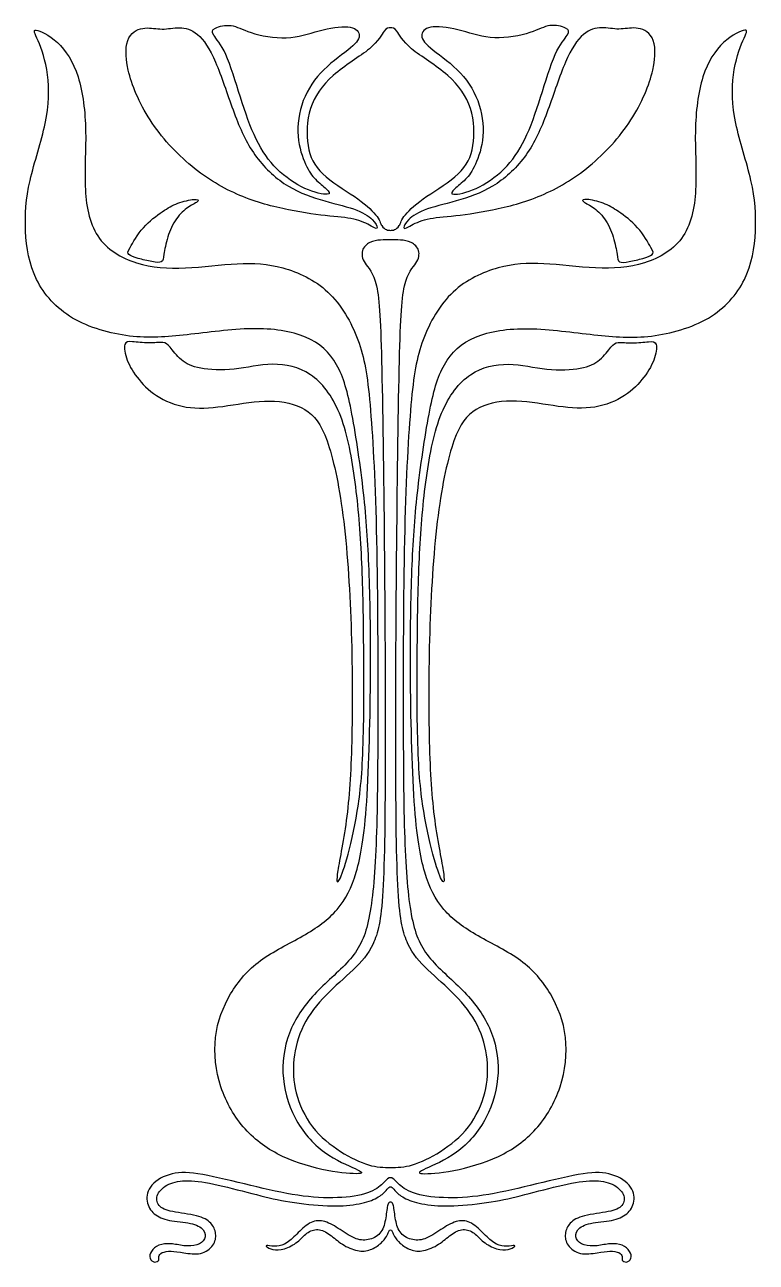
# Model space of a CAD drawing. Header units: millimetres. Extents: x -100 to 100, y -108 to 99.
# Drawn here: x -61 to -32.11, y -50.77 to -1.85 of the extents above; entities that cross this region are included whole.
import ezdxf

# ---------------------------------------------------------------- set-up
doc = ezdxf.new("R2010")
doc.units = ezdxf.units.MM
doc.header["$MEASUREMENT"] = 0

msp = doc.modelspace()

# ---------------------------------------------------------------- linework, layer by layer
at = {"color": 5, "linetype": 'ByBlock', "lineweight": -2}
for points, knots in [([(-49.909, -7.364), (-50.037, -7.086), (-50.17, -6.701), (-50.204, -6.257), (-50.238, -5.813), (-50.174, -5.31), (-50, -4.851), (-49.827, -4.392), (-49.545, -3.976), (-49.187, -3.626), (-48.829, -3.275), (-48.394, -2.989), (-48.129, -2.765), (-47.864, -2.54), (-47.769, -2.376), (-47.815, -2.086), (-47.956, -1.961), (-48.242, -1.934), (-48.528, -1.907), (-48.958, -1.98), (-49.793, -2.201), (-50.197, -2.349), (-50.671, -2.368), (-51.145, -2.387), (-51.69, -2.277), (-52.06, -2.159), (-52.43, -2.041), (-52.624, -1.915), (-52.851, -1.883), (-53.077, -1.85), (-53.337, -1.911), (-53.474, -1.98), (-53.611, -2.048), (-53.626, -2.124), (-53.447, -2.403), (-53.253, -2.605), (-53.06, -3.03), (-52.868, -3.454), (-52.677, -4.102), (-52.483, -4.714), (-52.289, -5.325), (-52.091, -5.901), (-51.86, -6.377), (-51.629, -6.853), (-51.366, -7.231), (-51.037, -7.555), (-50.707, -7.879), (-50.311, -8.149), (-49.556, -8.492), (-49.198, -8.565), (-49.053, -8.553), (-48.909, -8.542), (-48.977, -8.446), (-49.093, -8.338), (-49.21, -8.229), (-49.373, -8.107), (-49.516, -7.961), (-49.659, -7.814), (-49.781, -7.642), (-49.909, -7.364)], [0, 0, 0, 0, 0.045455, 0.045455, 0.045455, 0.090909, 0.090909, 0.090909, 0.136364, 0.136364, 0.136364, 0.181818, 0.181818, 0.181818, 0.227273, 0.227273, 0.272727, 0.272727, 0.272727, 0.318182, 0.318182, 0.363636, 0.363636, 0.363636, 0.409091, 0.409091, 0.409091, 0.454545, 0.454545, 0.454545, 0.5, 0.5, 0.5, 0.545455, 0.545455, 0.590909, 0.590909, 0.590909, 0.636364, 0.636364, 0.636364, 0.681818, 0.681818, 0.681818, 0.727273, 0.727273, 0.727273, 0.772727, 0.772727, 0.818182, 0.818182, 0.818182, 0.863636, 0.863636, 0.863636, 0.909091, 0.909091, 0.909091, 1, 1, 1, 1]), ([(-43.2, -7.364), (-43.073, -7.086), (-42.939, -6.701), (-42.905, -6.257), (-42.871, -5.813), (-42.935, -5.31), (-43.109, -4.851), (-43.282, -4.392), (-43.564, -3.976), (-43.922, -3.626), (-44.281, -3.275), (-44.715, -2.989), (-44.98, -2.765), (-45.245, -2.54), (-45.34, -2.376), (-45.294, -2.086), (-45.153, -1.961), (-44.867, -1.934), (-44.582, -1.907), (-44.151, -1.98), (-43.317, -2.201), (-42.913, -2.349), (-42.438, -2.368), (-41.964, -2.387), (-41.419, -2.277), (-41.049, -2.159), (-40.68, -2.041), (-40.485, -1.915), (-40.258, -1.883), (-40.032, -1.85), (-39.773, -1.911), (-39.635, -1.98), (-39.498, -2.048), (-39.483, -2.124), (-39.662, -2.403), (-39.856, -2.605), (-40.049, -3.03), (-40.241, -3.454), (-40.432, -4.102), (-40.626, -4.714), (-40.821, -5.325), (-41.019, -5.901), (-41.249, -6.377), (-41.48, -6.853), (-41.743, -7.231), (-42.072, -7.555), (-42.402, -7.879), (-42.798, -8.149), (-43.553, -8.492), (-43.911, -8.565), (-44.056, -8.553), (-44.201, -8.542), (-44.132, -8.446), (-44.016, -8.338), (-43.9, -8.229), (-43.736, -8.107), (-43.593, -7.961), (-43.45, -7.814), (-43.328, -7.642), (-43.2, -7.364)], [0, 0, 0, 0, 0.045455, 0.045455, 0.045455, 0.090909, 0.090909, 0.090909, 0.136364, 0.136364, 0.136364, 0.181818, 0.181818, 0.181818, 0.227273, 0.227273, 0.272727, 0.272727, 0.272727, 0.318182, 0.318182, 0.363636, 0.363636, 0.363636, 0.409091, 0.409091, 0.409091, 0.454545, 0.454545, 0.454545, 0.5, 0.5, 0.5, 0.545455, 0.545455, 0.590909, 0.590909, 0.590909, 0.636364, 0.636364, 0.636364, 0.681818, 0.681818, 0.681818, 0.727273, 0.727273, 0.727273, 0.772727, 0.772727, 0.818182, 0.818182, 0.818182, 0.863636, 0.863636, 0.863636, 0.909091, 0.909091, 0.909091, 1, 1, 1, 1]), ([(-52.607, -11.299), (-53.249, -11.331), (-53.977, -11.43), (-54.659, -11.461), (-55.341, -11.491), (-55.977, -11.453), (-56.585, -11.263), (-57.193, -11.072), (-57.772, -10.729), (-58.121, -10.199), (-58.47, -9.67), (-58.588, -8.953), (-58.616, -8.235), (-58.645, -7.517), (-58.584, -6.796), (-58.599, -6.048), (-58.614, -5.299), (-58.706, -4.521), (-58.898, -3.912), (-59.091, -3.302), (-59.384, -2.86), (-60.047, -2.246), (-60.417, -2.075), (-60.556, -2.058), (-60.695, -2.041), (-60.604, -2.178), (-60.474, -2.485), (-60.345, -2.791), (-60.177, -3.268), (-60.103, -3.826), (-60.028, -4.384), (-60.047, -5.024), (-60.198, -5.749), (-60.348, -6.473), (-60.63, -7.28), (-60.794, -8.004), (-60.958, -8.728), (-61.004, -9.369), (-60.971, -10.016), (-60.939, -10.664), (-60.828, -11.32), (-60.535, -11.918), (-60.242, -12.516), (-59.765, -13.057), (-58.458, -13.831), (-57.627, -14.063), (-56.863, -14.155), (-56.099, -14.246), (-55.402, -14.197), (-54.59, -14.105), (-53.779, -14.014), (-52.853, -13.881), (-51.199, -13.854), (-50.471, -13.961), (-49.911, -14.199), (-49.351, -14.437), (-48.958, -14.807), (-48.406, -15.771), (-48.246, -16.365), (-48.078, -17.251), (-47.91, -18.137), (-47.735, -19.315), (-47.619, -20.355), (-47.503, -21.395), (-47.445, -22.298), (-47.403, -23.407), (-47.362, -24.516), (-47.335, -25.831), (-47.344, -27.494), (-47.354, -29.157), (-47.4, -31.17), (-47.493, -32.562), (-47.586, -33.955), (-47.727, -34.729), (-48.093, -35.963), (-48.318, -36.425), (-49.008, -37.221), (-49.473, -37.556), (-50.019, -37.871), (-50.566, -38.185), (-51.195, -38.478), (-51.696, -38.846), (-52.197, -39.214), (-52.571, -39.656), (-52.87, -40.165), (-53.169, -40.673), (-53.394, -41.249), (-53.466, -41.881), (-53.539, -42.514), (-53.459, -43.204), (-53.253, -43.834), (-53.047, -44.465), (-52.716, -45.037), (-52.3, -45.5), (-51.885, -45.963), (-51.386, -46.317), (-50.816, -46.586), (-50.246, -46.854), (-49.606, -47.037), (-49.052, -47.144), (-48.497, -47.251), (-48.028, -47.281), (-47.823, -47.268), (-47.617, -47.254), (-47.674, -47.197), (-48.223, -46.946), (-48.714, -46.751), (-49.621, -46.085), (-50.037, -45.612), (-50.326, -45.065), (-50.616, -44.518), (-50.78, -43.897), (-50.825, -42.666), (-50.707, -42.057), (-50.462, -41.506), (-50.216, -40.955), (-49.842, -40.464), (-49.395, -40.01), (-48.947, -39.557), (-48.425, -39.141), (-47.708, -38.242), (-47.514, -37.758), (-47.378, -37.03), (-47.241, -36.302), (-47.161, -35.331), (-47.07, -32.675), (-47.058, -30.99), (-47.056, -28.815), (-47.055, -26.639), (-47.064, -23.972), (-47.115, -21.822), (-47.167, -19.673), (-47.26, -18.042), (-47.364, -16.876), (-47.468, -15.71), (-47.583, -15.008), (-47.842, -14.309), (-48.101, -13.61), (-48.505, -12.912), (-49.031, -12.417), (-49.556, -11.922), (-50.204, -11.628), (-50.806, -11.464), (-51.408, -11.301), (-51.965, -11.266), (-52.607, -11.299)], [0, 0, 0, 0, 0.018868, 0.018868, 0.018868, 0.037736, 0.037736, 0.037736, 0.056604, 0.056604, 0.056604, 0.075472, 0.075472, 0.075472, 0.09434, 0.09434, 0.09434, 0.113208, 0.113208, 0.113208, 0.132075, 0.132075, 0.150943, 0.150943, 0.150943, 0.169811, 0.169811, 0.169811, 0.188679, 0.188679, 0.188679, 0.207547, 0.207547, 0.207547, 0.226415, 0.226415, 0.226415, 0.245283, 0.245283, 0.245283, 0.264151, 0.264151, 0.264151, 0.283019, 0.283019, 0.301887, 0.301887, 0.301887, 0.320755, 0.320755, 0.320755, 0.339623, 0.339623, 0.358491, 0.358491, 0.358491, 0.377358, 0.377358, 0.396226, 0.396226, 0.396226, 0.415094, 0.415094, 0.415094, 0.433962, 0.433962, 0.433962, 0.45283, 0.45283, 0.45283, 0.471698, 0.471698, 0.471698, 0.490566, 0.490566, 0.509434, 0.509434, 0.528302, 0.528302, 0.528302, 0.54717, 0.54717, 0.54717, 0.566038, 0.566038, 0.566038, 0.584906, 0.584906, 0.584906, 0.603774, 0.603774, 0.603774, 0.622642, 0.622642, 0.622642, 0.641509, 0.641509, 0.641509, 0.660377, 0.660377, 0.660377, 0.679245, 0.679245, 0.679245, 0.698113, 0.698113, 0.716981, 0.716981, 0.735849, 0.735849, 0.735849, 0.754717, 0.754717, 0.773585, 0.773585, 0.773585, 0.792453, 0.792453, 0.792453, 0.811321, 0.811321, 0.830189, 0.830189, 0.830189, 0.849057, 0.849057, 0.867925, 0.867925, 0.867925, 0.886792, 0.886792, 0.886792, 0.90566, 0.90566, 0.90566, 0.924528, 0.924528, 0.924528, 0.943396, 0.943396, 0.943396, 0.962264, 0.962264, 0.962264, 1, 1, 1, 1]), ([(-49.335, -8.763), (-49.819, -8.618), (-50.307, -8.427), (-51.218, -7.814), (-51.641, -7.391), (-51.972, -6.901), (-52.304, -6.411), (-52.544, -5.855), (-52.776, -5.219), (-53.009, -4.582), (-53.234, -3.866), (-53.466, -3.331), (-53.699, -2.795), (-53.939, -2.441), (-54.179, -2.235), (-54.419, -2.029), (-54.659, -1.972), (-54.893, -1.97), (-55.128, -1.968), (-55.356, -2.022), (-55.579, -2.02), (-55.802, -2.018), (-56.019, -1.961), (-56.492, -2.003), (-56.747, -2.102), (-56.886, -2.368), (-57.025, -2.635), (-57.048, -3.07), (-56.915, -3.645), (-56.781, -4.22), (-56.492, -4.937), (-55.612, -6.293), (-55.021, -6.934), (-54.407, -7.44), (-53.794, -7.947), (-53.157, -8.321), (-51.858, -8.869), (-51.195, -9.045), (-49.968, -9.292), (-49.404, -9.365), (-48.956, -9.412), (-48.508, -9.46), (-48.177, -9.483), (-47.901, -9.559), (-47.624, -9.635), (-47.403, -9.765), (-47.268, -9.837), (-47.133, -9.91), (-47.083, -9.925), (-47.083, -9.814), (-47.133, -9.689), (-47.419, -9.41), (-47.655, -9.258), (-48.013, -9.132), (-48.371, -9.007), (-48.851, -8.907), (-49.335, -8.763)], [0, 0, 0, 0, 0.045455, 0.045455, 0.090909, 0.090909, 0.090909, 0.136364, 0.136364, 0.136364, 0.181818, 0.181818, 0.181818, 0.227273, 0.227273, 0.227273, 0.272727, 0.272727, 0.272727, 0.318182, 0.318182, 0.318182, 0.363636, 0.363636, 0.409091, 0.409091, 0.409091, 0.454545, 0.454545, 0.454545, 0.5, 0.5, 0.545455, 0.545455, 0.545455, 0.590909, 0.590909, 0.636364, 0.636364, 0.681818, 0.681818, 0.681818, 0.727273, 0.727273, 0.727273, 0.772727, 0.772727, 0.772727, 0.818182, 0.818182, 0.863636, 0.863636, 0.909091, 0.909091, 0.909091, 1, 1, 1, 1]), ([(-46.555, -1.972), (-46.631, -1.972), (-46.707, -1.972), (-46.804, -2.102), (-46.902, -2.231), (-47.02, -2.49), (-47.386, -2.797), (-47.751, -3.104), (-48.365, -3.458), (-49.268, -4.247), (-49.558, -4.681), (-49.712, -5.165), (-49.866, -5.649), (-49.885, -6.183), (-49.811, -6.627), (-49.737, -7.071), (-49.569, -7.425), (-49.232, -7.747), (-48.895, -8.069), (-48.388, -8.359), (-47.591, -8.907), (-47.302, -9.167), (-47.142, -9.365), (-46.982, -9.563), (-46.951, -9.7), (-46.899, -9.791), (-46.847, -9.883), (-46.773, -9.928), (-46.712, -9.951), (-46.651, -9.975), (-46.603, -9.977), (-46.555, -9.979)], [0, 0, 0, 0, 0.083333, 0.083333, 0.083333, 0.166667, 0.166667, 0.166667, 0.25, 0.25, 0.333333, 0.333333, 0.333333, 0.416667, 0.416667, 0.416667, 0.5, 0.5, 0.5, 0.583333, 0.583333, 0.666667, 0.666667, 0.666667, 0.75, 0.75, 0.75, 0.833333, 0.833333, 0.833333, 1, 1, 1, 1]), ([(-46.555, -9.979), (-46.506, -9.977), (-46.458, -9.975), (-46.397, -9.951), (-46.336, -9.928), (-46.262, -9.883), (-46.21, -9.791), (-46.158, -9.7), (-46.127, -9.563), (-45.967, -9.365), (-45.807, -9.167), (-45.518, -8.907), (-44.721, -8.359), (-44.214, -8.069), (-43.877, -7.747), (-43.54, -7.425), (-43.372, -7.071), (-43.298, -6.627), (-43.224, -6.183), (-43.243, -5.649), (-43.397, -5.165), (-43.551, -4.681), (-43.841, -4.247), (-44.744, -3.458), (-45.358, -3.104), (-45.724, -2.797), (-46.089, -2.49), (-46.207, -2.231), (-46.305, -2.102), (-46.402, -1.972), (-46.478, -1.972), (-46.555, -1.972)], [1, 1, 1, 1, 1.166667, 1.166667, 1.166667, 1.25, 1.25, 1.25, 1.333333, 1.333333, 1.333333, 1.416667, 1.416667, 1.5, 1.5, 1.5, 1.583333, 1.583333, 1.583333, 1.666667, 1.666667, 1.666667, 1.75, 1.75, 1.833333, 1.833333, 1.833333, 1.916667, 1.916667, 1.916667, 2, 2, 2, 2]), ([(-40.502, -11.299), (-39.86, -11.331), (-39.132, -11.43), (-38.45, -11.461), (-37.768, -11.491), (-37.132, -11.453), (-36.524, -11.263), (-35.916, -11.072), (-35.337, -10.729), (-34.988, -10.199), (-34.64, -9.67), (-34.521, -8.953), (-34.493, -8.235), (-34.464, -7.517), (-34.525, -6.796), (-34.51, -6.048), (-34.495, -5.299), (-34.403, -4.521), (-34.211, -3.912), (-34.018, -3.302), (-33.725, -2.86), (-33.062, -2.246), (-32.692, -2.075), (-32.553, -2.058), (-32.414, -2.041), (-32.506, -2.178), (-32.635, -2.485), (-32.765, -2.791), (-32.932, -3.268), (-33.007, -3.826), (-33.081, -4.384), (-33.062, -5.024), (-32.911, -5.749), (-32.761, -6.473), (-32.479, -7.28), (-32.315, -8.004), (-32.151, -8.728), (-32.105, -9.369), (-32.138, -10.016), (-32.17, -10.664), (-32.281, -11.32), (-32.574, -11.918), (-32.868, -12.516), (-33.344, -13.057), (-34.651, -13.831), (-35.482, -14.063), (-36.246, -14.155), (-37.01, -14.246), (-37.707, -14.197), (-38.519, -14.105), (-39.331, -14.014), (-40.257, -13.881), (-41.91, -13.854), (-42.638, -13.961), (-43.198, -14.199), (-43.759, -14.437), (-44.151, -14.807), (-44.704, -15.771), (-44.864, -16.365), (-45.031, -17.251), (-45.199, -18.137), (-45.374, -19.315), (-45.49, -20.355), (-45.607, -21.395), (-45.664, -22.298), (-45.706, -23.407), (-45.748, -24.516), (-45.774, -25.831), (-45.765, -27.494), (-45.755, -29.157), (-45.71, -31.17), (-45.616, -32.562), (-45.523, -33.955), (-45.382, -34.729), (-45.016, -35.963), (-44.791, -36.425), (-44.101, -37.221), (-43.636, -37.556), (-43.09, -37.871), (-42.543, -38.185), (-41.914, -38.478), (-41.413, -38.846), (-40.912, -39.214), (-40.538, -39.656), (-40.239, -40.165), (-39.94, -40.673), (-39.715, -41.249), (-39.643, -41.881), (-39.571, -42.514), (-39.651, -43.204), (-39.856, -43.834), (-40.062, -44.465), (-40.394, -45.037), (-40.809, -45.5), (-41.224, -45.963), (-41.724, -46.317), (-42.293, -46.586), (-42.863, -46.854), (-43.503, -47.037), (-44.058, -47.144), (-44.612, -47.251), (-45.081, -47.281), (-45.287, -47.268), (-45.492, -47.254), (-45.435, -47.197), (-44.886, -46.946), (-44.395, -46.751), (-43.488, -46.085), (-43.073, -45.612), (-42.783, -45.065), (-42.493, -44.518), (-42.329, -43.897), (-42.284, -42.666), (-42.402, -42.057), (-42.648, -41.506), (-42.893, -40.955), (-43.267, -40.464), (-43.715, -40.01), (-44.162, -39.557), (-44.684, -39.141), (-45.401, -38.242), (-45.595, -37.758), (-45.732, -37.03), (-45.868, -36.302), (-45.948, -35.331), (-46.039, -32.675), (-46.051, -30.99), (-46.053, -28.815), (-46.054, -26.639), (-46.045, -23.972), (-45.994, -21.822), (-45.943, -19.673), (-45.849, -18.042), (-45.745, -16.876), (-45.641, -15.71), (-45.527, -15.008), (-45.268, -14.309), (-45.008, -13.61), (-44.604, -12.912), (-44.079, -12.417), (-43.553, -11.922), (-42.905, -11.628), (-42.303, -11.464), (-41.701, -11.301), (-41.144, -11.266), (-40.502, -11.299)], [0, 0, 0, 0, 0.018868, 0.018868, 0.018868, 0.037736, 0.037736, 0.037736, 0.056604, 0.056604, 0.056604, 0.075472, 0.075472, 0.075472, 0.09434, 0.09434, 0.09434, 0.113208, 0.113208, 0.113208, 0.132075, 0.132075, 0.150943, 0.150943, 0.150943, 0.169811, 0.169811, 0.169811, 0.188679, 0.188679, 0.188679, 0.207547, 0.207547, 0.207547, 0.226415, 0.226415, 0.226415, 0.245283, 0.245283, 0.245283, 0.264151, 0.264151, 0.264151, 0.283019, 0.283019, 0.301887, 0.301887, 0.301887, 0.320755, 0.320755, 0.320755, 0.339623, 0.339623, 0.358491, 0.358491, 0.358491, 0.377358, 0.377358, 0.396226, 0.396226, 0.396226, 0.415094, 0.415094, 0.415094, 0.433962, 0.433962, 0.433962, 0.45283, 0.45283, 0.45283, 0.471698, 0.471698, 0.471698, 0.490566, 0.490566, 0.509434, 0.509434, 0.528302, 0.528302, 0.528302, 0.54717, 0.54717, 0.54717, 0.566038, 0.566038, 0.566038, 0.584906, 0.584906, 0.584906, 0.603774, 0.603774, 0.603774, 0.622642, 0.622642, 0.622642, 0.641509, 0.641509, 0.641509, 0.660377, 0.660377, 0.660377, 0.679245, 0.679245, 0.679245, 0.698113, 0.698113, 0.716981, 0.716981, 0.735849, 0.735849, 0.735849, 0.754717, 0.754717, 0.773585, 0.773585, 0.773585, 0.792453, 0.792453, 0.792453, 0.811321, 0.811321, 0.830189, 0.830189, 0.830189, 0.849057, 0.849057, 0.867925, 0.867925, 0.867925, 0.886792, 0.886792, 0.886792, 0.90566, 0.90566, 0.90566, 0.924528, 0.924528, 0.924528, 0.943396, 0.943396, 0.943396, 0.962264, 0.962264, 0.962264, 1, 1, 1, 1]), ([(-43.774, -8.763), (-43.29, -8.618), (-42.802, -8.427), (-41.891, -7.814), (-41.468, -7.391), (-41.137, -6.901), (-40.805, -6.411), (-40.565, -5.855), (-40.333, -5.219), (-40.1, -4.582), (-39.875, -3.866), (-39.643, -3.331), (-39.411, -2.795), (-39.171, -2.441), (-38.93, -2.235), (-38.69, -2.029), (-38.45, -1.972), (-38.216, -1.97), (-37.982, -1.968), (-37.753, -2.022), (-37.53, -2.02), (-37.307, -2.018), (-37.09, -1.961), (-36.617, -2.003), (-36.362, -2.102), (-36.223, -2.368), (-36.084, -2.635), (-36.061, -3.07), (-36.194, -3.645), (-36.328, -4.22), (-36.617, -4.937), (-37.498, -6.293), (-38.088, -6.934), (-38.702, -7.44), (-39.315, -7.947), (-39.952, -8.321), (-41.251, -8.869), (-41.914, -9.045), (-43.141, -9.292), (-43.705, -9.365), (-44.153, -9.412), (-44.601, -9.46), (-44.932, -9.483), (-45.208, -9.559), (-45.485, -9.635), (-45.706, -9.765), (-45.841, -9.837), (-45.976, -9.91), (-46.026, -9.925), (-46.026, -9.814), (-45.976, -9.689), (-45.691, -9.41), (-45.454, -9.258), (-45.096, -9.132), (-44.738, -9.007), (-44.258, -8.907), (-43.774, -8.763)], [0, 0, 0, 0, 0.045455, 0.045455, 0.090909, 0.090909, 0.090909, 0.136364, 0.136364, 0.136364, 0.181818, 0.181818, 0.181818, 0.227273, 0.227273, 0.227273, 0.272727, 0.272727, 0.272727, 0.318182, 0.318182, 0.318182, 0.363636, 0.363636, 0.409091, 0.409091, 0.409091, 0.454545, 0.454545, 0.454545, 0.5, 0.5, 0.545455, 0.545455, 0.545455, 0.590909, 0.590909, 0.636364, 0.636364, 0.681818, 0.681818, 0.681818, 0.727273, 0.727273, 0.727273, 0.772727, 0.772727, 0.772727, 0.818182, 0.818182, 0.863636, 0.863636, 0.909091, 0.909091, 0.909091, 1, 1, 1, 1]), ([(-55.571, -9.241), (-55.797, -9.395), (-56.077, -9.605), (-56.313, -9.873), (-56.549, -10.142), (-56.742, -10.47), (-56.842, -10.655), (-56.942, -10.84), (-56.95, -10.881), (-56.889, -10.93), (-56.828, -10.979), (-56.698, -11.034), (-56.528, -11.085), (-56.359, -11.137), (-56.149, -11.184), (-55.808, -11.245), (-55.677, -11.259), (-55.54, -11.184), (-55.534, -11.097), (-55.507, -10.924), (-55.481, -10.752), (-55.433, -10.495), (-55.352, -10.238), (-55.271, -9.982), (-55.157, -9.727), (-55.015, -9.525), (-54.873, -9.323), (-54.703, -9.174), (-54.374, -8.953), (-54.213, -8.881), (-54.162, -8.828), (-54.111, -8.776), (-54.168, -8.744), (-54.484, -8.77), (-54.743, -8.829), (-54.958, -8.908), (-55.174, -8.988), (-55.345, -9.087), (-55.571, -9.241)], [0, 0, 0, 0, 0.066667, 0.066667, 0.066667, 0.133333, 0.133333, 0.133333, 0.2, 0.2, 0.2, 0.266667, 0.266667, 0.266667, 0.333333, 0.333333, 0.4, 0.4, 0.466667, 0.466667, 0.466667, 0.533333, 0.533333, 0.533333, 0.6, 0.6, 0.6, 0.666667, 0.666667, 0.733333, 0.733333, 0.733333, 0.8, 0.8, 0.866667, 0.866667, 0.866667, 1, 1, 1, 1]), ([(-37.538, -9.241), (-37.312, -9.395), (-37.032, -9.605), (-36.796, -9.873), (-36.56, -10.142), (-36.367, -10.47), (-36.267, -10.655), (-36.167, -10.84), (-36.16, -10.881), (-36.221, -10.93), (-36.282, -10.979), (-36.411, -11.034), (-36.581, -11.085), (-36.75, -11.137), (-36.96, -11.184), (-37.301, -11.245), (-37.432, -11.259), (-37.57, -11.184), (-37.575, -11.097), (-37.602, -10.924), (-37.629, -10.752), (-37.676, -10.495), (-37.757, -10.238), (-37.838, -9.982), (-37.953, -9.727), (-38.095, -9.525), (-38.236, -9.323), (-38.406, -9.174), (-38.736, -8.953), (-38.896, -8.881), (-38.947, -8.828), (-38.999, -8.776), (-38.941, -8.744), (-38.625, -8.77), (-38.366, -8.829), (-38.151, -8.908), (-37.935, -8.988), (-37.764, -9.087), (-37.538, -9.241)], [0, 0, 0, 0, 0.066667, 0.066667, 0.066667, 0.133333, 0.133333, 0.133333, 0.2, 0.2, 0.2, 0.266667, 0.266667, 0.266667, 0.333333, 0.333333, 0.4, 0.4, 0.466667, 0.466667, 0.466667, 0.533333, 0.533333, 0.533333, 0.6, 0.6, 0.6, 0.666667, 0.666667, 0.733333, 0.733333, 0.733333, 0.8, 0.8, 0.866667, 0.866667, 0.866667, 1, 1, 1, 1]), ([(-46.555, -10.352), (-46.68, -10.352), (-46.806, -10.352), (-46.945, -10.361), (-47.084, -10.371), (-47.236, -10.39), (-47.503, -10.523), (-47.617, -10.637), (-47.661, -10.78), (-47.705, -10.923), (-47.678, -11.095), (-47.56, -11.272), (-47.442, -11.449), (-47.232, -11.632), (-47.106, -12.177), (-46.981, -12.722), (-46.939, -13.629), (-46.899, -15.485), (-46.859, -17.34), (-46.821, -20.145), (-46.771, -25.678), (-46.76, -28.407), (-46.763, -30.712), (-46.767, -33.018), (-46.786, -34.9), (-46.857, -36.089), (-46.927, -37.278), (-47.049, -37.773), (-47.244, -38.179), (-47.438, -38.585), (-47.705, -38.901), (-48.36, -39.534), (-48.749, -39.85), (-49.101, -40.21), (-49.454, -40.57), (-49.77, -40.974), (-49.987, -41.407), (-50.205, -41.839), (-50.323, -42.3), (-50.37, -42.744), (-50.418, -43.188), (-50.395, -43.615), (-50.277, -44.072), (-50.159, -44.53), (-49.945, -45.017), (-49.637, -45.419), (-49.328, -45.821), (-48.924, -46.138), (-48.53, -46.389), (-48.135, -46.641), (-47.75, -46.827), (-47.423, -46.923), (-47.095, -47.018), (-46.825, -47.022), (-46.555, -47.026)], [0, 0, 0, 0, 0.05, 0.05, 0.05, 0.1, 0.1, 0.15, 0.15, 0.15, 0.2, 0.2, 0.2, 0.25, 0.25, 0.25, 0.3, 0.3, 0.3, 0.35, 0.35, 0.4, 0.4, 0.4, 0.45, 0.45, 0.45, 0.5, 0.5, 0.5, 0.55, 0.55, 0.6, 0.6, 0.6, 0.65, 0.65, 0.65, 0.7, 0.7, 0.7, 0.75, 0.75, 0.75, 0.8, 0.8, 0.8, 0.85, 0.85, 0.85, 0.9, 0.9, 0.9, 1, 1, 1, 1]), ([(-46.555, -47.026), (-46.284, -47.022), (-46.014, -47.018), (-45.686, -46.923), (-45.359, -46.827), (-44.974, -46.641), (-44.579, -46.389), (-44.185, -46.138), (-43.781, -45.821), (-43.472, -45.419), (-43.164, -45.017), (-42.95, -44.53), (-42.832, -44.072), (-42.714, -43.615), (-42.691, -43.188), (-42.739, -42.744), (-42.786, -42.3), (-42.905, -41.839), (-43.122, -41.407), (-43.339, -40.974), (-43.655, -40.57), (-44.008, -40.21), (-44.36, -39.85), (-44.749, -39.534), (-45.404, -38.901), (-45.671, -38.585), (-45.866, -38.179), (-46.06, -37.773), (-46.182, -37.278), (-46.252, -36.089), (-46.323, -34.9), (-46.342, -33.018), (-46.346, -30.712), (-46.349, -28.407), (-46.338, -25.678), (-46.288, -20.145), (-46.25, -17.34), (-46.21, -15.485), (-46.17, -13.629), (-46.128, -12.722), (-46.003, -12.177), (-45.877, -11.632), (-45.667, -11.449), (-45.549, -11.272), (-45.431, -11.095), (-45.404, -10.923), (-45.448, -10.78), (-45.492, -10.637), (-45.606, -10.523), (-45.873, -10.39), (-46.026, -10.371), (-46.165, -10.361), (-46.303, -10.352), (-46.429, -10.352), (-46.555, -10.352)], [1, 1, 1, 1, 1.1, 1.1, 1.1, 1.15, 1.15, 1.15, 1.2, 1.2, 1.2, 1.25, 1.25, 1.25, 1.3, 1.3, 1.3, 1.35, 1.35, 1.35, 1.4, 1.4, 1.4, 1.45, 1.45, 1.5, 1.5, 1.5, 1.55, 1.55, 1.55, 1.6, 1.6, 1.6, 1.65, 1.65, 1.7, 1.7, 1.7, 1.75, 1.75, 1.75, 1.8, 1.8, 1.8, 1.85, 1.85, 1.85, 1.9, 1.9, 1.95, 1.95, 1.95, 2, 2, 2, 2]), ([(-55.669, -16.588), (-56.012, -16.388), (-56.279, -16.136), (-56.49, -15.879), (-56.702, -15.622), (-56.858, -15.359), (-56.953, -15.107), (-57.049, -14.856), (-57.083, -14.616), (-57.018, -14.372), (-56.919, -14.368), (-56.748, -14.381), (-56.576, -14.395), (-56.332, -14.425), (-55.886, -14.429), (-55.684, -14.402), (-55.555, -14.412), (-55.425, -14.422), (-55.368, -14.467), (-55.159, -14.726), (-55.006, -14.94), (-54.817, -15.098), (-54.629, -15.256), (-54.404, -15.359), (-54.053, -15.424), (-53.703, -15.488), (-53.226, -15.515), (-52.731, -15.464), (-52.236, -15.412), (-51.721, -15.283), (-51.207, -15.273), (-50.692, -15.264), (-50.178, -15.374), (-49.721, -15.685), (-49.263, -15.995), (-48.863, -16.506), (-48.574, -17.209), (-48.284, -17.912), (-48.105, -18.808), (-47.974, -19.756), (-47.842, -20.705), (-47.758, -21.708), (-47.705, -22.748), (-47.651, -23.788), (-47.629, -24.867), (-47.615, -26.191), (-47.602, -27.515), (-47.594, -30.655), (-47.747, -32.217), (-47.983, -33.673), (-48.143, -34.348), (-48.278, -34.824), (-48.414, -35.3), (-48.524, -35.578), (-48.597, -35.685), (-48.669, -35.792), (-48.703, -35.727), (-48.635, -35.289), (-48.566, -34.851), (-48.395, -34.039), (-48.28, -33.134), (-48.166, -32.229), (-48.109, -31.23), (-48.082, -29.956), (-48.055, -28.681), (-48.059, -27.13), (-48.113, -25.589), (-48.166, -24.047), (-48.269, -22.515), (-48.433, -21.246), (-48.597, -19.977), (-48.821, -18.971), (-49.305, -17.626), (-49.564, -17.287), (-49.938, -17.062), (-50.311, -16.837), (-50.799, -16.727), (-51.333, -16.725), (-51.866, -16.723), (-52.445, -16.83), (-52.979, -16.908), (-53.512, -16.986), (-54, -17.036), (-54.454, -16.986), (-54.907, -16.937), (-55.326, -16.788), (-55.669, -16.588)], [0, 0, 0, 0, 0.03125, 0.03125, 0.03125, 0.0625, 0.0625, 0.0625, 0.09375, 0.09375, 0.125, 0.125, 0.125, 0.15625, 0.15625, 0.1875, 0.1875, 0.1875, 0.21875, 0.21875, 0.25, 0.25, 0.25, 0.28125, 0.28125, 0.28125, 0.3125, 0.3125, 0.3125, 0.34375, 0.34375, 0.34375, 0.375, 0.375, 0.375, 0.40625, 0.40625, 0.40625, 0.4375, 0.4375, 0.4375, 0.46875, 0.46875, 0.46875, 0.5, 0.5, 0.5, 0.53125, 0.5625, 0.5625, 0.59375, 0.59375, 0.59375, 0.625, 0.625, 0.625, 0.65625, 0.65625, 0.65625, 0.6875, 0.6875, 0.6875, 0.71875, 0.71875, 0.71875, 0.75, 0.75, 0.75, 0.78125, 0.78125, 0.78125, 0.8125, 0.8125, 0.84375, 0.84375, 0.84375, 0.875, 0.875, 0.875, 0.90625, 0.90625, 0.90625, 0.9375, 0.9375, 0.9375, 1, 1, 1, 1]), ([(-37.44, -16.588), (-37.097, -16.388), (-36.83, -16.136), (-36.619, -15.879), (-36.407, -15.622), (-36.251, -15.359), (-36.156, -15.107), (-36.061, -14.856), (-36.026, -14.616), (-36.091, -14.372), (-36.19, -14.368), (-36.362, -14.381), (-36.533, -14.395), (-36.777, -14.425), (-37.223, -14.429), (-37.425, -14.402), (-37.554, -14.412), (-37.684, -14.422), (-37.741, -14.467), (-37.951, -14.726), (-38.103, -14.94), (-38.292, -15.098), (-38.48, -15.256), (-38.705, -15.359), (-39.056, -15.424), (-39.406, -15.488), (-39.883, -15.515), (-40.378, -15.464), (-40.873, -15.412), (-41.388, -15.283), (-41.902, -15.273), (-42.417, -15.264), (-42.931, -15.374), (-43.388, -15.685), (-43.846, -15.995), (-44.246, -16.506), (-44.535, -17.209), (-44.825, -17.912), (-45.004, -18.808), (-45.136, -19.756), (-45.267, -20.705), (-45.351, -21.708), (-45.404, -22.748), (-45.458, -23.788), (-45.481, -24.867), (-45.494, -26.191), (-45.507, -27.515), (-45.515, -30.655), (-45.362, -32.217), (-45.126, -33.673), (-44.966, -34.348), (-44.831, -34.824), (-44.696, -35.3), (-44.585, -35.578), (-44.513, -35.685), (-44.44, -35.792), (-44.406, -35.727), (-44.474, -35.289), (-44.543, -34.851), (-44.715, -34.039), (-44.829, -33.134), (-44.943, -32.229), (-45, -31.23), (-45.027, -29.956), (-45.054, -28.681), (-45.05, -27.13), (-44.997, -25.589), (-44.943, -24.047), (-44.84, -22.515), (-44.676, -21.246), (-44.513, -19.977), (-44.288, -18.971), (-43.804, -17.626), (-43.545, -17.287), (-43.171, -17.062), (-42.798, -16.837), (-42.31, -16.727), (-41.777, -16.725), (-41.243, -16.723), (-40.664, -16.83), (-40.13, -16.908), (-39.597, -16.986), (-39.109, -17.036), (-38.656, -16.986), (-38.202, -16.937), (-37.783, -16.788), (-37.44, -16.588)], [0, 0, 0, 0, 0.03125, 0.03125, 0.03125, 0.0625, 0.0625, 0.0625, 0.09375, 0.09375, 0.125, 0.125, 0.125, 0.15625, 0.15625, 0.1875, 0.1875, 0.1875, 0.21875, 0.21875, 0.25, 0.25, 0.25, 0.28125, 0.28125, 0.28125, 0.3125, 0.3125, 0.3125, 0.34375, 0.34375, 0.34375, 0.375, 0.375, 0.375, 0.40625, 0.40625, 0.40625, 0.4375, 0.4375, 0.4375, 0.46875, 0.46875, 0.46875, 0.5, 0.5, 0.5, 0.53125, 0.5625, 0.5625, 0.59375, 0.59375, 0.59375, 0.625, 0.625, 0.625, 0.65625, 0.65625, 0.65625, 0.6875, 0.6875, 0.6875, 0.71875, 0.71875, 0.71875, 0.75, 0.75, 0.75, 0.78125, 0.78125, 0.78125, 0.8125, 0.8125, 0.84375, 0.84375, 0.84375, 0.875, 0.875, 0.875, 0.90625, 0.90625, 0.90625, 0.9375, 0.9375, 0.9375, 1, 1, 1, 1]), ([(-46.555, -47.437), (-46.591, -47.437), (-46.627, -47.437), (-46.667, -47.469), (-46.707, -47.5), (-46.75, -47.563), (-46.865, -47.67), (-46.979, -47.776), (-47.164, -47.927), (-47.766, -48.138), (-48.183, -48.2), (-48.653, -48.218), (-49.123, -48.236), (-49.645, -48.211), (-50.79, -48.041), (-51.413, -47.897), (-52.739, -47.576), (-53.442, -47.401), (-53.972, -47.308), (-54.501, -47.214), (-54.858, -47.203), (-55.184, -47.279), (-55.511, -47.355), (-55.808, -47.519), (-55.98, -47.72), (-56.151, -47.921), (-56.197, -48.159), (-56.168, -48.361), (-56.138, -48.563), (-56.033, -48.729), (-55.885, -48.855), (-55.736, -48.981), (-55.544, -49.066), (-55.029, -49.167), (-54.707, -49.183), (-54.216, -49.289), (-54.046, -49.381), (-53.956, -49.493), (-53.867, -49.606), (-53.857, -49.739), (-53.905, -49.849), (-53.953, -49.958), (-54.057, -50.044), (-54.349, -50.133), (-54.536, -50.137), (-54.716, -50.117), (-54.896, -50.097), (-55.069, -50.053), (-55.404, -50.029), (-55.566, -50.048), (-55.701, -50.102), (-55.835, -50.156), (-55.942, -50.246), (-56.002, -50.341), (-56.062, -50.436), (-56.075, -50.537), (-56.047, -50.616), (-56.018, -50.696), (-55.948, -50.753), (-55.877, -50.762), (-55.807, -50.772), (-55.736, -50.734), (-55.688, -50.644), (-55.711, -50.593), (-55.703, -50.539), (-55.694, -50.486), (-55.654, -50.431), (-55.49, -50.354), (-55.366, -50.333), (-55.079, -50.337), (-54.915, -50.362), (-54.713, -50.395), (-54.511, -50.429), (-54.271, -50.471), (-54.061, -50.424), (-53.852, -50.377), (-53.673, -50.242), (-53.471, -49.952), (-53.448, -49.798), (-53.466, -49.648), (-53.484, -49.497), (-53.543, -49.35), (-53.775, -49.105), (-53.949, -49.005), (-54.225, -48.936), (-54.501, -48.866), (-54.881, -48.826), (-55.156, -48.77), (-55.431, -48.714), (-55.603, -48.642), (-55.699, -48.522), (-55.795, -48.403), (-55.816, -48.238), (-55.747, -48.083), (-55.677, -47.929), (-55.517, -47.786), (-55.312, -47.69), (-55.107, -47.594), (-54.858, -47.544), (-54.54, -47.55), (-54.223, -47.555), (-53.838, -47.616), (-52.891, -47.828), (-52.329, -47.979), (-51.855, -48.099), (-51.38, -48.22), (-50.994, -48.312), (-50.526, -48.386), (-50.058, -48.461), (-49.509, -48.518), (-49.05, -48.536), (-48.591, -48.554), (-48.221, -48.533), (-47.91, -48.482), (-47.598, -48.43), (-47.345, -48.348), (-47.161, -48.259), (-46.977, -48.169), (-46.863, -48.072), (-46.7, -47.912), (-46.651, -47.85), (-46.619, -47.819), (-46.587, -47.788), (-46.571, -47.788), (-46.555, -47.788)], [0, 0, 0, 0, 0.021277, 0.021277, 0.021277, 0.042553, 0.042553, 0.042553, 0.06383, 0.06383, 0.085106, 0.085106, 0.085106, 0.106383, 0.106383, 0.12766, 0.12766, 0.148936, 0.148936, 0.148936, 0.170213, 0.170213, 0.170213, 0.191489, 0.191489, 0.191489, 0.212766, 0.212766, 0.212766, 0.234043, 0.234043, 0.234043, 0.255319, 0.255319, 0.276596, 0.276596, 0.297872, 0.297872, 0.297872, 0.319149, 0.319149, 0.319149, 0.340426, 0.340426, 0.361702, 0.361702, 0.361702, 0.382979, 0.382979, 0.404255, 0.404255, 0.404255, 0.425532, 0.425532, 0.425532, 0.446809, 0.446809, 0.446809, 0.468085, 0.468085, 0.468085, 0.489362, 0.489362, 0.510638, 0.510638, 0.510638, 0.531915, 0.531915, 0.553191, 0.553191, 0.574468, 0.574468, 0.574468, 0.595745, 0.595745, 0.595745, 0.617021, 0.617021, 0.638298, 0.638298, 0.638298, 0.659574, 0.659574, 0.680851, 0.680851, 0.680851, 0.702128, 0.702128, 0.702128, 0.723404, 0.723404, 0.723404, 0.744681, 0.744681, 0.744681, 0.765957, 0.765957, 0.765957, 0.787234, 0.787234, 0.787234, 0.808511, 0.808511, 0.829787, 0.829787, 0.829787, 0.851064, 0.851064, 0.851064, 0.87234, 0.87234, 0.87234, 0.893617, 0.893617, 0.893617, 0.914894, 0.914894, 0.914894, 0.93617, 0.93617, 0.957447, 0.957447, 0.957447, 1, 1, 1, 1]), ([(-46.555, -47.788), (-46.539, -47.788), (-46.522, -47.788), (-46.49, -47.819), (-46.458, -47.85), (-46.409, -47.912), (-46.246, -48.072), (-46.132, -48.169), (-45.948, -48.259), (-45.764, -48.348), (-45.511, -48.43), (-45.199, -48.482), (-44.888, -48.533), (-44.518, -48.554), (-44.059, -48.536), (-43.6, -48.518), (-43.051, -48.461), (-42.583, -48.386), (-42.116, -48.312), (-41.729, -48.22), (-41.254, -48.099), (-40.78, -47.979), (-40.218, -47.828), (-39.271, -47.616), (-38.886, -47.555), (-38.569, -47.55), (-38.252, -47.544), (-38.002, -47.594), (-37.797, -47.69), (-37.592, -47.786), (-37.432, -47.929), (-37.363, -48.083), (-37.293, -48.238), (-37.314, -48.403), (-37.41, -48.522), (-37.506, -48.642), (-37.678, -48.714), (-37.953, -48.77), (-38.229, -48.826), (-38.608, -48.866), (-38.884, -48.936), (-39.16, -49.005), (-39.334, -49.105), (-39.566, -49.35), (-39.625, -49.497), (-39.643, -49.648), (-39.661, -49.798), (-39.639, -49.952), (-39.437, -50.242), (-39.258, -50.377), (-39.048, -50.424), (-38.838, -50.471), (-38.598, -50.429), (-38.396, -50.395), (-38.194, -50.362), (-38.03, -50.337), (-37.743, -50.333), (-37.619, -50.354), (-37.455, -50.431), (-37.415, -50.486), (-37.406, -50.539), (-37.398, -50.593), (-37.421, -50.644), (-37.373, -50.734), (-37.303, -50.772), (-37.232, -50.762), (-37.162, -50.753), (-37.091, -50.696), (-37.062, -50.616), (-37.034, -50.537), (-37.047, -50.436), (-37.107, -50.341), (-37.167, -50.246), (-37.274, -50.156), (-37.408, -50.102), (-37.543, -50.048), (-37.705, -50.029), (-38.04, -50.053), (-38.213, -50.097), (-38.393, -50.117), (-38.573, -50.137), (-38.76, -50.133), (-39.052, -50.044), (-39.157, -49.958), (-39.204, -49.849), (-39.252, -49.739), (-39.242, -49.606), (-39.153, -49.493), (-39.063, -49.381), (-38.894, -49.289), (-38.402, -49.183), (-38.08, -49.167), (-37.566, -49.066), (-37.373, -48.981), (-37.224, -48.855), (-37.076, -48.729), (-36.971, -48.563), (-36.942, -48.361), (-36.912, -48.159), (-36.958, -47.921), (-37.129, -47.72), (-37.301, -47.519), (-37.598, -47.355), (-37.925, -47.279), (-38.251, -47.203), (-38.608, -47.214), (-39.137, -47.308), (-39.667, -47.401), (-40.37, -47.576), (-41.696, -47.897), (-42.319, -48.041), (-43.465, -48.211), (-43.987, -48.236), (-44.456, -48.218), (-44.926, -48.2), (-45.343, -48.138), (-45.945, -47.927), (-46.13, -47.776), (-46.244, -47.67), (-46.359, -47.563), (-46.403, -47.5), (-46.443, -47.469), (-46.482, -47.437), (-46.519, -47.437), (-46.555, -47.437)], [1, 1, 1, 1, 1.042553, 1.042553, 1.042553, 1.06383, 1.06383, 1.085106, 1.085106, 1.085106, 1.106383, 1.106383, 1.106383, 1.12766, 1.12766, 1.12766, 1.148936, 1.148936, 1.148936, 1.170213, 1.170213, 1.170213, 1.191489, 1.191489, 1.212766, 1.212766, 1.212766, 1.234043, 1.234043, 1.234043, 1.255319, 1.255319, 1.255319, 1.276596, 1.276596, 1.276596, 1.297872, 1.297872, 1.297872, 1.319149, 1.319149, 1.319149, 1.340426, 1.340426, 1.361702, 1.361702, 1.361702, 1.382979, 1.382979, 1.404255, 1.404255, 1.404255, 1.425532, 1.425532, 1.425532, 1.446809, 1.446809, 1.468085, 1.468085, 1.489362, 1.489362, 1.489362, 1.510638, 1.510638, 1.531915, 1.531915, 1.531915, 1.553191, 1.553191, 1.553191, 1.574468, 1.574468, 1.574468, 1.595745, 1.595745, 1.595745, 1.617021, 1.617021, 1.638298, 1.638298, 1.638298, 1.659574, 1.659574, 1.680851, 1.680851, 1.680851, 1.702128, 1.702128, 1.702128, 1.723404, 1.723404, 1.744681, 1.744681, 1.765957, 1.765957, 1.765957, 1.787234, 1.787234, 1.787234, 1.808511, 1.808511, 1.808511, 1.829787, 1.829787, 1.829787, 1.851064, 1.851064, 1.851064, 1.87234, 1.87234, 1.893617, 1.893617, 1.914894, 1.914894, 1.914894, 1.93617, 1.93617, 1.957447, 1.957447, 1.957447, 1.978723, 1.978723, 1.978723, 2, 2, 2, 2]), ([(-46.555, -48.397), (-46.594, -48.397), (-46.633, -48.397), (-46.692, -48.602), (-46.711, -48.808), (-46.777, -49.22), (-46.825, -49.426), (-46.931, -49.574), (-47.037, -49.723), (-47.2, -49.814), (-47.371, -49.862), (-47.541, -49.909), (-47.719, -49.913), (-47.916, -49.84), (-48.113, -49.767), (-48.33, -49.616), (-48.54, -49.481), (-48.749, -49.346), (-48.951, -49.225), (-49.144, -49.167), (-49.336, -49.109), (-49.519, -49.113), (-49.694, -49.197), (-49.87, -49.281), (-50.037, -49.445), (-50.196, -49.599), (-50.354, -49.753), (-50.502, -49.898), (-50.642, -49.992), (-50.782, -50.087), (-50.914, -50.13), (-51.048, -50.139), (-51.183, -50.148), (-51.32, -50.121), (-51.396, -50.114), (-51.472, -50.108), (-51.487, -50.121), (-51.413, -50.186), (-51.324, -50.237), (-51.076, -50.289), (-50.918, -50.289), (-50.743, -50.237), (-50.569, -50.186), (-50.378, -50.083), (-50.232, -49.966), (-50.085, -49.849), (-49.982, -49.717), (-49.856, -49.623), (-49.729, -49.528), (-49.578, -49.471), (-49.422, -49.483), (-49.266, -49.494), (-49.104, -49.574), (-48.948, -49.686), (-48.791, -49.797), (-48.641, -49.94), (-48.457, -50.059), (-48.273, -50.178), (-48.056, -50.273), (-47.863, -50.311), (-47.671, -50.35), (-47.503, -50.331), (-47.348, -50.273), (-47.193, -50.216), (-47.05, -50.121), (-46.941, -50.024), (-46.833, -49.927), (-46.758, -49.828), (-46.711, -49.751), (-46.665, -49.674), (-46.645, -49.619), (-46.63, -49.58), (-46.615, -49.541), (-46.605, -49.518), (-46.594, -49.507), (-46.582, -49.496), (-46.568, -49.496), (-46.555, -49.496)], [0, 0, 0, 0, 0.035714, 0.035714, 0.071429, 0.071429, 0.107143, 0.107143, 0.107143, 0.142857, 0.142857, 0.142857, 0.178571, 0.178571, 0.178571, 0.214286, 0.214286, 0.214286, 0.25, 0.25, 0.25, 0.285714, 0.285714, 0.285714, 0.321429, 0.321429, 0.321429, 0.357143, 0.357143, 0.357143, 0.392857, 0.392857, 0.392857, 0.428571, 0.428571, 0.428571, 0.464286, 0.464286, 0.5, 0.5, 0.535714, 0.535714, 0.535714, 0.571429, 0.571429, 0.571429, 0.607143, 0.607143, 0.607143, 0.642857, 0.642857, 0.642857, 0.678571, 0.678571, 0.678571, 0.714286, 0.714286, 0.714286, 0.75, 0.75, 0.75, 0.785714, 0.785714, 0.785714, 0.821429, 0.821429, 0.821429, 0.857143, 0.857143, 0.857143, 0.892857, 0.892857, 0.892857, 0.928571, 0.928571, 0.928571, 1, 1, 1, 1]), ([(-46.555, -49.496), (-46.541, -49.496), (-46.527, -49.496), (-46.516, -49.507), (-46.504, -49.518), (-46.494, -49.541), (-46.479, -49.58), (-46.464, -49.619), (-46.445, -49.674), (-46.398, -49.751), (-46.351, -49.828), (-46.276, -49.927), (-46.168, -50.024), (-46.059, -50.121), (-45.916, -50.216), (-45.761, -50.273), (-45.606, -50.331), (-45.438, -50.35), (-45.246, -50.311), (-45.053, -50.273), (-44.836, -50.178), (-44.652, -50.059), (-44.468, -49.94), (-44.318, -49.797), (-44.162, -49.686), (-44.005, -49.574), (-43.843, -49.494), (-43.687, -49.483), (-43.531, -49.471), (-43.38, -49.528), (-43.254, -49.623), (-43.127, -49.717), (-43.024, -49.849), (-42.877, -49.966), (-42.731, -50.083), (-42.54, -50.186), (-42.366, -50.237), (-42.191, -50.289), (-42.033, -50.289), (-41.786, -50.237), (-41.696, -50.186), (-41.622, -50.121), (-41.637, -50.108), (-41.713, -50.114), (-41.789, -50.121), (-41.927, -50.148), (-42.061, -50.139), (-42.195, -50.13), (-42.327, -50.087), (-42.467, -49.992), (-42.607, -49.898), (-42.755, -49.753), (-42.914, -49.599), (-43.072, -49.445), (-43.239, -49.281), (-43.415, -49.197), (-43.59, -49.113), (-43.773, -49.109), (-43.965, -49.167), (-44.158, -49.225), (-44.36, -49.346), (-44.569, -49.481), (-44.779, -49.616), (-44.996, -49.767), (-45.193, -49.84), (-45.391, -49.913), (-45.568, -49.909), (-45.738, -49.862), (-45.909, -49.814), (-46.073, -49.723), (-46.178, -49.574), (-46.284, -49.426), (-46.332, -49.22), (-46.398, -48.808), (-46.418, -48.602), (-46.476, -48.397), (-46.515, -48.397), (-46.555, -48.397)], [1, 1, 1, 1, 1.071429, 1.071429, 1.071429, 1.107143, 1.107143, 1.107143, 1.142857, 1.142857, 1.142857, 1.178571, 1.178571, 1.178571, 1.214286, 1.214286, 1.214286, 1.25, 1.25, 1.25, 1.285714, 1.285714, 1.285714, 1.321429, 1.321429, 1.321429, 1.357143, 1.357143, 1.357143, 1.392857, 1.392857, 1.392857, 1.428571, 1.428571, 1.428571, 1.464286, 1.464286, 1.464286, 1.5, 1.5, 1.535714, 1.535714, 1.571429, 1.571429, 1.571429, 1.607143, 1.607143, 1.607143, 1.642857, 1.642857, 1.642857, 1.678571, 1.678571, 1.678571, 1.714286, 1.714286, 1.714286, 1.75, 1.75, 1.75, 1.785714, 1.785714, 1.785714, 1.821429, 1.821429, 1.821429, 1.857143, 1.857143, 1.857143, 1.892857, 1.892857, 1.892857, 1.928571, 1.928571, 1.964286, 1.964286, 2, 2, 2, 2])]:
    msp.add_open_spline(points, degree=3, knots=knots, dxfattribs=at)

doc.saveas('drawing.dxf')
